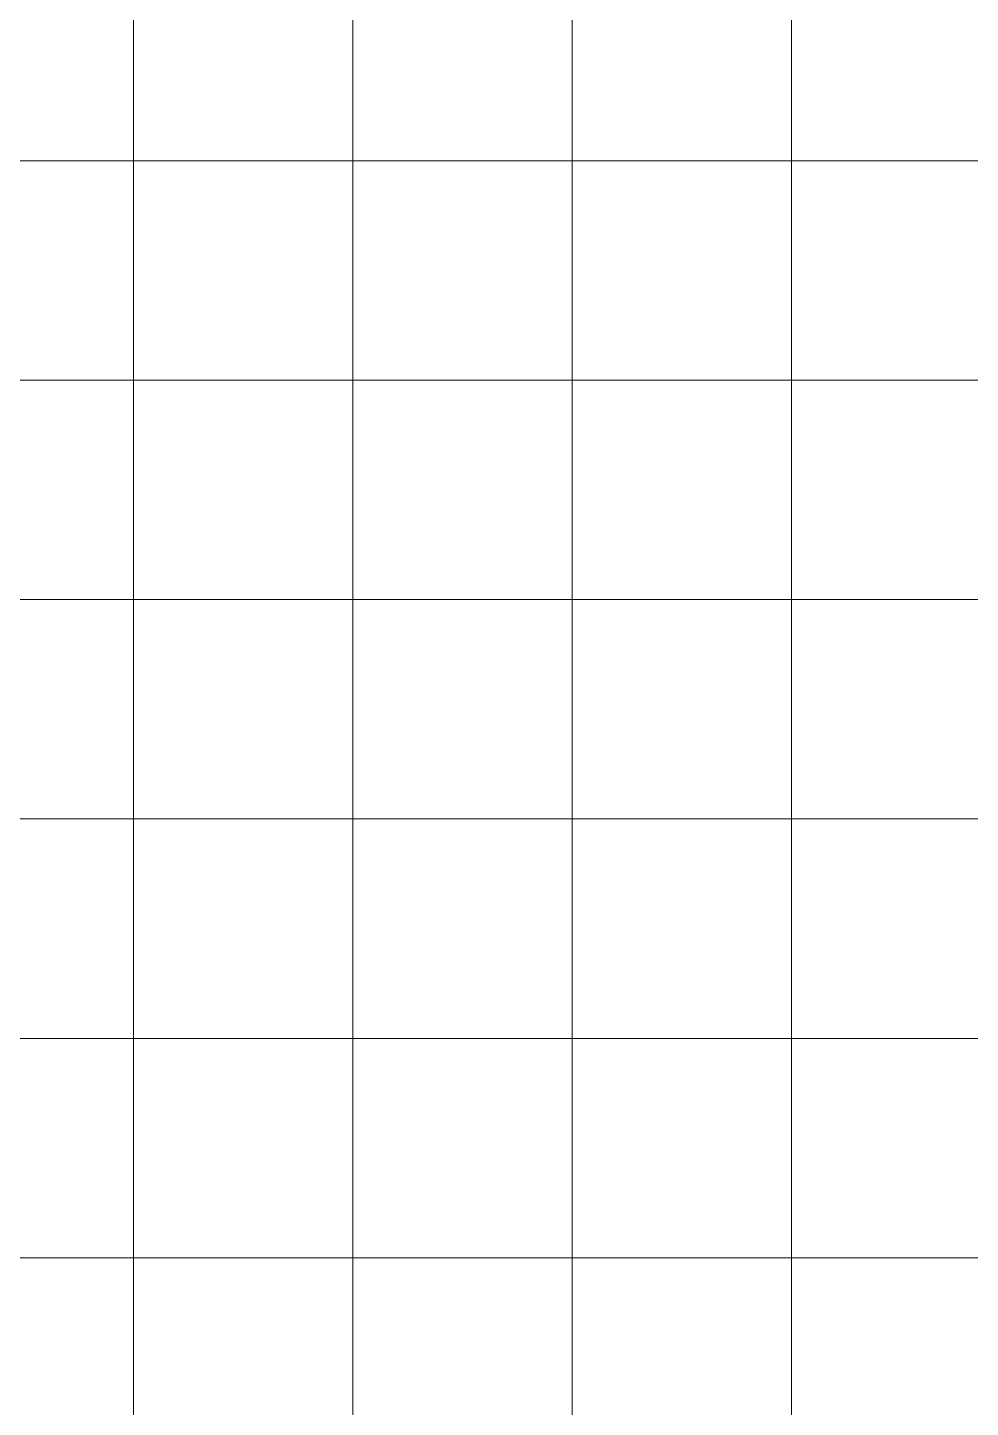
# Model space of a CAD drawing. Header units: millimetres. Extents: x 684983 to 685377, y 990360 to 990509.
# Drawn here: x 685143.01 to 685151.61, y 990428.67 to 990441.25 of the extents above; entities that cross this region are included whole.
import ezdxf

# ---------------------------------------------------------------- set-up
doc = ezdxf.new("R2010")
doc.units = ezdxf.units.MM
doc.layers.add('grid', color=8, linetype='Continuous', lineweight=9)

msp = doc.modelspace()

# ---------------------------------------------------------------- linework, layer by layer
at = {"layer": 'grid'}
for p, q in [((685143.977, 990509.155), (685143.977, 990377.924)), ((685145.977, 990509.155), (685145.977, 990377.924)), ((685147.977, 990509.155), (685147.977, 990377.924)), ((685149.977, 990509.155), (685149.977, 990377.924)), ((685221.159, 990440.038), (685118.727, 990440.038)), ((685221.159, 990438.038), (685118.727, 990438.038)), ((685221.159, 990436.038), (685118.727, 990436.038)), ((685221.159, 990434.038), (685118.727, 990434.038)), ((685221.159, 990432.038), (685118.727, 990432.038)), ((685221.159, 990430.038), (685118.727, 990430.038))]:
    msp.add_line(p, q, dxfattribs=at)

doc.saveas('drawing.dxf')
